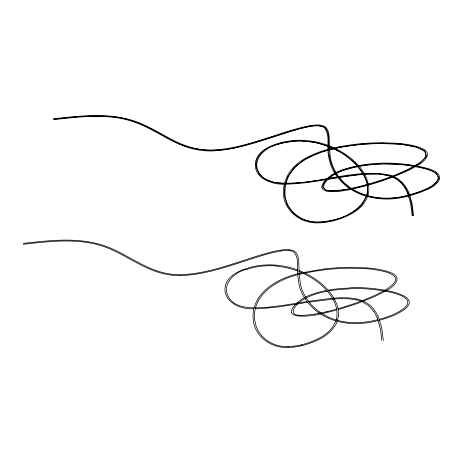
<?xml version="1.0" encoding="UTF-8"?>
<svg xmlns="http://www.w3.org/2000/svg" width="463" height="463" viewBox="0 0 463 463"><rect width="100%" height="100%" fill="white"/><g stroke="black" fill="none" stroke-linecap="round" stroke-linejoin="round"><path stroke-width="0.69" d="M336.155 319.991C338.233 312.959 336.398 305.32 332.862 299.069M337.562 320.402L338.476 315.511L338.291 310.216L337 304.845L334.379 298.953L309.162 302.113M335.872 320.888C330.513 334.928 314.869 341.283 301.396 344.848M324.725 183.186C318.602 194.923 339.929 189.697 344.651 189.587A118.441 68.379 0 0 0 357.523 186.954L372.854 182.816A217.61 125.635 0 0 0 392.607 176.05L404.581 171.026M297.611 303.988L296.696 304.897A37.578 21.697 0 0 0 294.364 307.791C288.264 319.534 309.568 314.302 314.296 314.198M298.843 302.877C306.853 296.123 317.242 293.16 327.341 291.215M386.478 290.451C394.835 286.394 403.591 276.689 389.8 272.285A32.265 18.624 0 0 0 385.332 270.814L383.439 270.323A48.204 27.832 0 0 0 381.5 269.888A60.856 35.136 0 0 0 375.319 268.806A82.09 47.394 0 0 0 366.436 267.857L350.694 267.325A137.349 79.3 0 0 0 323.955 269.015M385.285 291.146L376.784 295.556A155.412 89.724 0 0 1 373.247 297.177L356.498 303.821L338.204 309.654M383.642 290.862C369.295 298.751 353.709 304.133 338.042 308.728M405.38 171.767L392.572 177.109A219.653 126.816 0 0 1 375.742 182.908A205.526 118.655 0 0 1 364.485 186.172C352.146 188.979 339.327 192.984 326.554 191.086M277.21 144.699C263.754 147.153 249.459 162.635 260.958 175.332C268.737 183.747 281.377 183.4 291.927 183.105C324.279 182.057 356.475 168.879 388.932 174.835A24.88 14.365 0 0 1 391.808 175.743C398.684 178.168 404.303 183.498 407.573 189.963A100.124 57.806 0 0 1 409.014 193.025L411.995 202.777L413.662 215.799M246.854 269.304C234.683 271.561 220.602 284.924 228.925 297.651C234.128 306.118 244.985 307.652 254.083 307.843M336.601 309.139L327.179 311.576M336.086 310.245C323.122 313.295 309.649 317.63 296.198 315.691A7.449 4.3 0 0 1 291.441 312.259M409.691 194.72C385.32 202.123 355.034 198.089 338.887 176.704M381.801 340.432L380.528 329.442L377.935 319.707L369.978 321.391L362.072 322.439L355.202 322.74L347.945 322.358L341.208 321.287L334.228 319.372L327.856 316.79L322.144 313.642M378.242 320.57C359.166 325.582 337.55 324.962 320.604 313.96M331.751 220.238C352.181 216.91 377.802 197.88 363.443 174.875C352.106 155.458 330.003 144.219 308.173 141.568M332.312 221.048C348.5 217.159 369.815 207.1 368.832 187.37C366.58 168.659 350.115 155.527 334.107 147.905C318.307 140.544 300.093 138.234 283.055 142.129C272.539 144.763 259.645 149.155 255.865 160.464C251.577 178.666 273.228 185.484 287.355 184.118C313.428 183.452 338.777 176.281 364.734 174.348A79.925 46.144 0 0 1 369.931 174.065L379.145 174.192L386.628 175.222A24.093 13.913 0 0 1 391.004 176.472C396.345 178.4 400.964 182.133 404.118 186.844A86.882 50.16 0 0 1 407.527 193.233M301.957 345.658C314.857 342.29 328.979 336.537 335.918 324.401A58.899 34.007 0 0 0 337.272 321.281M362.251 300.655L361.453 300.348A24.88 14.365 0 0 0 358.576 299.445C350.028 297.258 341.098 297.564 332.382 298.23C325.46 286.713 314.186 278.396 302.119 272.869C278.911 277.094 249.87 293.021 253.302 320.627C255.287 337.238 272.03 348.436 288.084 347.418M303.427 273.477C279.658 277.742 248.562 294.809 255.437 323.701C258.8 338.112 273.697 347.383 288.067 346.544M303.687 272.476L323.95 269.009M305.024 273.112L314.562 271.254L326.716 269.576A135.752 78.374 0 0 1 350.705 268.193L366.239 268.719M326.658 290.428C317.444 292.211 308.103 294.838 300.331 300.279A49.61 28.642 0 0 0 296.633 303.242M311.032 126.364L301.824 128.326A124.501 71.881 0 0 0 299.451 128.957C270.033 137.013 241.373 150.168 210.468 150.984A42.538 24.556 0 0 1 197.336 149.798C175.847 145.995 158.485 131.787 138.686 123.656C111.786 112.688 81.876 116.583 53.818 119.645M280.682 250.969L271.468 252.937A124.501 71.881 0 0 0 269.101 253.562C239.684 261.607 211.018 274.779 180.113 275.589M307.062 301.54L281.654 305.586L267.001 307.328A100.419 57.979 0 0 1 264.882 307.501L255.611 307.86M318.341 312.484A81.372 46.983 0 0 1 308.289 303.016L307.681 302.345L278.778 306.882L261.919 308.566A65.358 37.735 0 0 1 255.385 308.734M53.505 118.794C80.799 115.785 109.586 112.168 136.064 121.584C157.246 129.287 175.159 144.861 197.701 148.959A40.981 23.659 0 0 0 210.347 150.116C241.038 149.283 269.495 136.18 298.716 128.193A122.99 71.007 0 0 1 301.106 127.562L309.892 125.641L316.258 124.958A14.77 8.531 0 0 1 319.482 125.045M23.15 243.399C50.444 240.39 79.231 236.772 105.709 246.194C126.891 253.892 144.803 269.472 167.346 273.564A40.981 23.659 0 0 0 179.991 274.727C210.682 273.893 239.139 260.785 268.361 252.798A122.99 71.007 0 0 1 270.751 252.167L279.536 250.246L285.902 249.569A14.77 8.531 0 0 1 289.126 249.65L291.974 250.182A8.577 4.954 0 0 1 294.827 251.507L295.44 251.994A11.853 6.841 0 0 1 295.973 252.509L297.605 255.182L298.612 259.378A96.061 55.462 0 0 1 298.751 260.634L299.127 273.587M23.463 244.25C51.52 241.188 81.43 237.293 108.33 248.261C128.129 256.398 145.492 270.595 166.981 274.409A42.538 24.556 0 0 0 180.113 275.595M53.662 119.217C72.65 116.942 91.83 115.038 110.958 116.641C131.544 117.897 149.966 127.892 167.531 137.852C190.137 151.847 217.286 153.265 242.427 145.758C259.523 141.244 276.266 135.532 293.148 130.277C303.415 127.967 314.533 122.938 324.893 127.394C330.269 133.275 327.966 142.066 328.742 149.3C328.799 164.51 337.052 178.84 349.328 187.584C365.92 199.212 387.514 200.647 406.757 195.936C417.91 192.249 433.339 189.749 439.074 178.232L436.349 173.249C420.126 164.133 400.738 164.215 382.641 163.757C365.689 164.55 348.083 166.339 333.024 174.777C328.713 177.821 323.365 181.415 322.595 187.069L326.988 190.721L338.193 190.883L354.033 188.244A202.979 117.185 0 0 0 407.538 170.199L420.109 163.057L426.417 156.471L424.698 150.851L415.652 146.678L401.022 144.068L382.56 143.154L362.025 144.039L341.179 146.858L321.762 151.719L305.539 158.751L294.769 166.998L287.841 176.472L284.496 186.52L284.485 196.468L287.552 205.659L293.455 213.437L301.94 219.138L312.751 222.095L319.192 222.362L325.975 221.783L332.891 220.44L339.72 218.409A62.03 35.813 0 0 0 357.5 208.992L361.794 205.011L367.333 195.166L367.715 184.529L363.611 173.758L355.7 163.497L344.657 154.411L331.155 147.141L315.876 142.349L299.497 140.688L293.027 141.012L280.48 143.235L274.709 145.069L269.46 147.344L264.894 150.035L261.149 153.097L258.383 156.506L256.988 159.341L256.236 162.293L256.085 165.285L256.508 168.248L258.944 173.781L263.308 178.313L274.31 182.7L288.941 183.655L306.107 182.225L343.633 176.415L361.794 174.14L378.086 173.689L391.403 176.108L397.225 179.059L401.896 183.024L405.542 187.787L408.285 193.129L410.264 198.824L411.607 204.652L412.909 215.81M332.382 298.23L308.532 301.309L306.193 297.969M318.422 221.939C302.924 222.969 287.043 211.822 285.162 195.947C281.903 157.941 328.788 148.056 357.071 144.971A135.752 78.374 0 0 1 381.061 143.582L396.594 144.115A81.257 46.913 0 0 1 405.316 145.041L415.039 146.991A30.593 17.663 0 0 1 419.293 148.386L422.725 150.105L424.965 151.991A11.014 6.36 0 0 1 426.006 155.099C424.386 160.858 418.095 163.555 413.459 166.558A122.591 70.775 0 0 1 404.569 171.015M318.44 222.813C301.228 224.069 283.541 210.746 283.362 192.799C283.674 157.061 326.687 147.94 354.305 144.398A137.349 79.3 0 0 1 381.049 142.714L396.791 143.246A82.09 47.394 0 0 1 405.681 144.19A60.856 35.136 0 0 1 411.856 145.272A48.204 27.832 0 0 1 413.789 145.718L415.693 146.204A32.265 18.624 0 0 1 420.161 147.674C435.654 152.854 422.777 163.329 414.512 167.184A123.893 71.528 0 0 1 405.368 171.761M253.863 308.705C240.199 310.065 221.071 300.927 225.649 284.6C229.897 273.303 242.953 269.072 253.678 266.526C268.227 263.412 283.611 264.755 297.53 269.929M276.55 266.046L287.749 267.927L297.547 270.971M319.476 125.051L322.329 125.577A8.577 4.954 0 0 1 325.182 126.897L325.796 127.383A11.853 6.841 0 0 1 326.322 127.904L327.954 130.578L328.967 134.774A96.061 55.462 0 0 1 329.106 136.029L330.113 156.309M319.244 125.907L321.652 126.353A7.038 4.063 0 0 1 324.036 127.464C330.814 135.074 326.34 146.621 328.527 155.823M288.889 250.518L291.296 250.958A7.038 4.063 0 0 1 293.681 252.069C299.422 257.671 296.696 266.856 297.634 273.98M356.273 299.827L348.651 298.791L339.576 298.676A79.925 46.144 0 0 0 334.384 298.953M360.891 301.176L360.66 301.089A24.093 13.913 0 0 0 356.267 299.827M299.052 270.508C312.965 276.035 326.097 285.086 333.904 298.108M299.069 271.567L302.119 272.869M362.216 301.714L368.519 305.609L373.763 311.449M363.536 301.205C369.503 303.861 374.266 308.792 377.218 314.568A100.124 57.806 0 0 1 378.659 317.635L381.645 327.382L383.306 340.403M321.056 312.942L319.557 311.917M319.528 313.254L318.388 312.461M307.681 302.345L305.001 298.618M304.434 297.721L302.478 294.236A114.129 65.891 0 0 1 299.173 285.503L297.68 274.935M305.644 297.084L303.728 293.588A112.468 64.936 0 0 1 300.643 285.306L299.167 274.53M333.945 171.698C348.46 197.203 382.062 203.755 408.597 195.959A77.477 44.732 0 0 0 425.52 190.195C440.776 184.482 446.807 173.226 426.944 168.283C398.788 161.13 368.027 160.927 340.409 170.471A48.574 28.046 0 0 0 325.888 179.725A42.92 24.782 0 0 0 324.233 181.583L322.468 184.396L321.849 186.624A12.414 7.165 0 0 0 321.849 187.133L321.918 187.642M407.55 193.233L410.64 203.564L412.157 215.827M377.2 317.838L377.935 319.707M291.563 312.247L291.493 311.738A12.414 7.165 0 0 1 291.493 311.229L292.112 309L293.883 306.188A42.92 24.782 0 0 1 295.521 304.33M409.68 194.709A75.793 43.759 0 0 0 424.588 189.517C438.82 184.066 445.261 173.804 426.232 169.047C398.278 162.021 367.674 161.743 340.369 171.559A47.336 27.329 0 0 0 329.205 178.278A41.369 23.885 0 0 0 324.69 183.18M277.273 144.763A45.426 26.229 0 0 1 306.923 141.371M338.696 176.744A113.857 65.734 0 0 1 330.206 156.309M326.531 191.126A7.449 4.3 0 0 1 321.797 187.648M333.84 171.715A120.258 69.433 0 0 1 328.556 155.823M311.09 126.451A20.702 11.951 0 0 1 319.25 125.814M331.711 220.191A38.342 22.137 0 0 1 318.428 221.997M332.272 221.001A39.61 22.866 0 0 1 318.446 222.871M280.734 251.056A20.702 11.951 0 0 1 288.9 250.419M328.788 290.932A89.278 51.543 0 0 1 348.512 288.97C359.479 286.556 438.947 292.923 394.227 314.111A75.793 43.759 0 0 1 379.324 319.314M319.493 311.946A81.546 47.081 0 0 1 308.607 301.291M373.791 311.443A86.882 50.16 0 0 1 377.171 317.844M301.917 345.606A39.61 22.866 0 0 1 288.09 347.481M301.355 344.796A38.342 22.137 0 0 1 288.073 346.602M327.167 311.558A118.441 68.379 0 0 1 314.302 314.215M328.105 290.145A90.806 52.423 0 0 1 348.396 288.102C360.44 285.393 441.407 292.674 395.159 314.799A77.599 44.801 0 0 1 379.643 320.193M366.239 268.725A81.257 46.913 0 0 1 374.961 269.645L384.684 271.596A30.593 17.663 0 0 1 388.937 272.996L392.369 274.709L394.609 276.596A11.014 6.36 0 0 1 395.651 279.704C394.916 283.466 391.322 285.729 388.474 287.87A72.685 41.965 0 0 1 384.857 290.156M246.918 269.368A45.426 26.229 0 0 1 276.567 265.976"/></g></svg>
